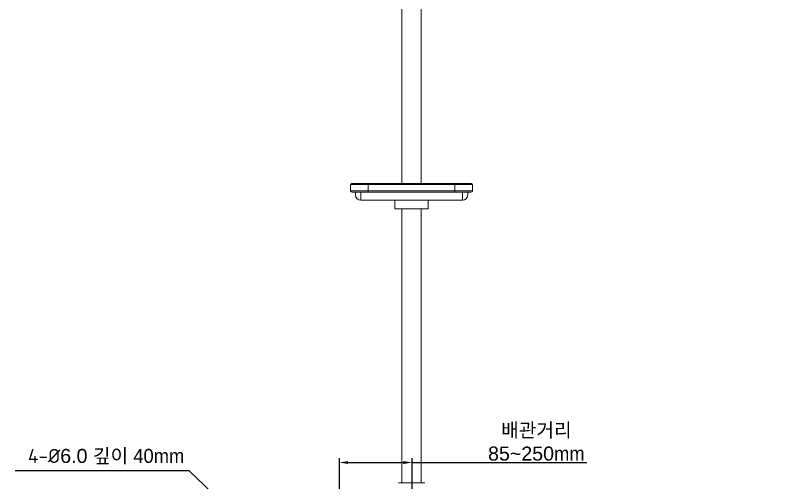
# Model space of a CAD drawing. Header units: millimetres. Extents: x 6794 to 7564, y -3773 to -2783.
# Drawn here: x 6965.9 to 7181, y -3432 to -3298.8 of the extents above; entities that cross this region are included whole.
import ezdxf

# ---------------------------------------------------------------- set-up
doc = ezdxf.new("R2010")
doc.units = ezdxf.units.MM
doc.header["$LTSCALE"] = 0.1
doc.layers.get('0').update_dxf_attribs({"lineweight": 13})
doc.layers.add('DIM', color=3, linetype='Continuous', lineweight=9)
doc.styles.get("Standard").update_dxf_attribs({"font": 'arial.ttf'})
doc.dimstyles.new('ISO-25', dxfattribs={"dimtxt": 2.5, "dimasz": 2.5, "dimexe": 1.25, "dimexo": 0.625, "dimtad": 1, "dimlfac": 5, "dimtxsty": 'Standard', "dimcen": 2.5, "dimadec": 0, "dimazin": 0, "dimtfac": 1, "dimtmove": 0, "dimatfit": 3, "dimfxl": 0, "dimarcsym": 0})

# ---------------------------------------------------------------- blocks, each defined once
blk = doc.blocks.new('*D47')
at = {"layer": 'Defpoints', "color": 0}
for p in [(7079.06, -3426.21), (7058.32, -3445.37), (7079.06, -3445.37)]:
    blk.add_point(p, dxfattribs=at)
at = {"layer": 'DIM', "color": 0, "lineweight": -2}
for p, q in [((7058.32, -3444.74), (7058.32, -3424.96)), ((7060.82, -3426.21), (7076.56, -3426.21)), ((7079.06, -3444.74), (7079.06, -3424.96)), ((7079.06, -3426.21), (7128.84, -3426.21))]:
    blk.add_line(p, q, dxfattribs=at)
at = {"layer": 'DIM', "color": 0}
for points in [[(7060.82, -3425.8), (7060.82, -3426.63), (7058.32, -3426.21)], [(7076.56, -3425.8), (7076.56, -3426.63), (7079.06, -3426.21)]]:
    blk.add_solid(points, dxfattribs=at)
at = {"layer": 'DIM', "color": 0, "insert": (7114.46, -3420.36), "char_height": 2.5, "attachment_point": 5}
blk.add_mtext('{\\fGulim|b0|i0|c129|p50;\\H1.6x;\\C3;배관거리\\fArial|b0|i0|c0|p34;\\P85~250\\fGulim|b0|i0|c129|p50;mm}', dxfattribs=at)
blk = doc.blocks.new('*D54')
at = {"color": 3, "lineweight": -2}
for p, q in [((7086.09, -3081.56), (7198.65, -3081.56)), ((7197.4, -3085.56), (7197.4, -3590.16)), ((7176.92, -3594.16), (7198.65, -3594.16))]:
    blk.add_line(p, q, dxfattribs=at)
at = {"color": 3}
for points in [[(7196.74, -3085.56), (7198.07, -3085.56), (7197.4, -3081.56)], [(7196.74, -3590.16), (7198.07, -3590.16), (7197.4, -3594.16)]]:
    blk.add_solid(points, dxfattribs=at)
at = {"layer": 'Defpoints', "color": 0}
for p in [(7085.47, -3081.56), (7176.3, -3594.16), (7197.4, -3594.16)]:
    blk.add_point(p, dxfattribs=at)
at = {"color": 3, "insert": (7194.16, -3337.86), "char_height": 4, "attachment_point": 5, "rotation": 90}
blk.add_mtext('(2280)', dxfattribs=at)

msp = doc.modelspace()

# ---------------------------------------------------------------- linework, layer by layer
at = {"color": 7, "linetype": 'Continuous'}
for p, q in [((7076.1546, -3346.7547), (7076.1546, -3240.7094)), ((7081.6529, -3346.7547), (7081.6529, -3240.5558)), ((7061.7913, -3346.7547), (7096.0163, -3346.7547)), ((7066.5413, -3346.7547), (7066.5413, -3349.2547)), ((7091.2663, -3349.2547), (7091.2663, -3346.7547)), ((7096.2663, -3347.0047), (7061.5413, -3347.0047)), ((7061.5413, -3348.8172), (7061.5413, -3347.0047)), ((7061.5413, -3348.8172), (7096.2663, -3348.8172)), ((7096.2663, -3347.0047), (7096.2663, -3348.8172)), ((7061.9788, -3349.2547), (7095.8288, -3349.2547)), ((7062.9163, -3349.2547), (7062.9163, -3350.0046)), ((7064.4163, -3349.2547), (7064.4163, -3351.5047)), ((7093.3913, -3351.5047), (7093.3913, -3349.2547)), ((7094.8913, -3350.0046), (7094.8913, -3349.2547)), ((7072.1793, -3351.5047), (7064.4163, -3351.5047)), ((7072.9294, -3351.4823), (7073.0288, -3351.4819)), ((7084.7788, -3351.4813), (7073.0288, -3351.4813)), ((7073.0288, -3351.4813), (7073.0288, -3351.4819)), ((7073.0288, -3351.4819), (7084.7788, -3351.4819)), ((7074.1538, -3353.9297), (7074.1538, -3351.4819)), ((7083.6538, -3353.9297), (7083.6538, -3351.4819)), ((7084.7788, -3351.4819), (7084.7788, -3351.4813)), ((7085.254, -3351.4904), (7085.3736, -3351.4949)), ((7085.3736, -3351.4949), (7085.5118, -3351.5008)), ((7085.5118, -3351.5008), (7085.5771, -3351.5034)), ((7093.3913, -3351.5047), (7085.6334, -3351.5047)), ((7083.6538, -3353.9297), (7074.1538, -3353.9297)), ((7076.1546, -3432.0159), (7076.1546, -3353.9297)), ((7081.6529, -3432.0159), (7081.6529, -3353.9297)), ((7075.1538, -3432.0159), (7082.6537, -3432.0159))]:
    msp.add_line(p, q, dxfattribs=at)
for points in [[(7072.1793, -3351.5047), (7072.1985, -3351.5044), (7072.2199, -3351.5038), (7072.2447, -3351.5029), (7072.438, -3351.4948)], [(7072.438, -3351.4948), (7072.5533, -3351.4904), (7072.6192, -3351.4882), (7072.6902, -3351.4863), (7072.766, -3351.4845), (7072.8459, -3351.4832), (7072.9294, -3351.4823)], [(7084.7788, -3351.4819), (7084.872, -3351.4822), (7084.9561, -3351.4831), (7085.0369, -3351.4844), (7085.1138, -3351.4862), (7085.1863, -3351.4882), (7085.254, -3351.4904)], [(7085.5771, -3351.5034), (7085.6027, -3351.5042), (7085.6245, -3351.5046), (7085.6336, -3351.5047)]]:
    msp.add_lwpolyline(points, dxfattribs=at)
for centre, radius, start, end in [((7061.7913, -3347.0047), 0.25, 90, 180), ((7096.0163, -3347.0047), 0.25, 0, 90), ((7061.9788, -3348.8172), 0.4375, 180, 270), ((7095.8288, -3348.8172), 0.4375, 270, 0), ((7064.4163, -3350.0047), 1.5, 180, 270), ((7093.3913, -3350.0047), 1.5, 270, 0)]:
    msp.add_arc(centre, radius, start, end, dxfattribs=at)
for points, knots in [([(7073.0288, -3351.4813), (7072.8449, -3351.4813), (7072.5598, -3351.485), (7072.2752, -3351.5047), (7072.1741, -3351.5047)], [0, 0, 0, 0, 0.64520819, 1, 1, 1, 1]), ([(7085.6334, -3351.5047), (7085.5323, -3351.5047), (7085.2477, -3351.485), (7084.9627, -3351.4813), (7084.7788, -3351.4813)], [0, 0, 0, 0, 0.3547775, 1, 1, 1, 1])]:
    msp.add_open_spline(points, degree=3, knots=knots, dxfattribs=at)

# ---------------------------------------------------------------- texts
at = {"layer": 'DIM', "insert": (7014.137, -3426.7643), "char_height": 4, "attachment_point": 9}
msp.add_mtext('{\\fISOCPEUR|b0|i0|c0|p34;\\C1;4-%%C\\fArial|b0|i0|c0|p34;6.0 \\fGulim|b0|i0|c129|p50;깊이 40mm}', dxfattribs=at)

# ---------------------------------------------------------------- dimensions: what is measured, and where the dimension line sits
dim = msp.add_linear_dim(base=(7197.4021, -3594.1641), p1=(7085.4662, -3081.5571), p2=(7176.2953, -3594.1641), angle=90, text='(2280)', dimstyle='ISO-25', override={"dimtxt": 4, "dimasz": 4, "dimdec": 0, "dimlfac": 4, "dimclrd": 3, "dimclre": 3, "dimclrt": 3, "dimadec": 1, "dimtdec": 0, "dimfxl": 1.25, "dimtfill": 1})
dim.commit()
dim.dimension.update_dxf_attribs({"geometry": '*D54', "text_midpoint": (7194.155, -3337.8606)})
at = {"layer": 'DIM', "color": 3}
dim = msp.add_linear_dim(base=(7079.0601, -3426.2145), p1=(7058.3249, -3445.3661), p2=(7079.0601, -3445.3661), text='{\\fGulim|b0|i0|c129|p50;\\H1.6x;\\C3;배관거리\\fArial|b0|i0|c0|p34;\\P85~250\\fGulim|b0|i0|c129|p50;mm}', dimstyle='ISO-25', dxfattribs=at)
dim.commit()
dim.dimension.update_dxf_attribs({"geometry": '*D47', "text_midpoint": (7114.4598, -3426.2145), "dimtype": 160})

# ---------------------------------------------------------------- leaders
at = {"layer": 'DIM', "annotation_type": 0, "has_hookline": 1, "hookline_direction": 1, "text_width": 46.4354}
msp.add_leader([(7033.9784, -3446.0509), (7015.4824, -3428.6008), (7012.9824, -3428.6008)], dimstyle='ISO-25', dxfattribs=at)

doc.saveas('drawing.dxf')
